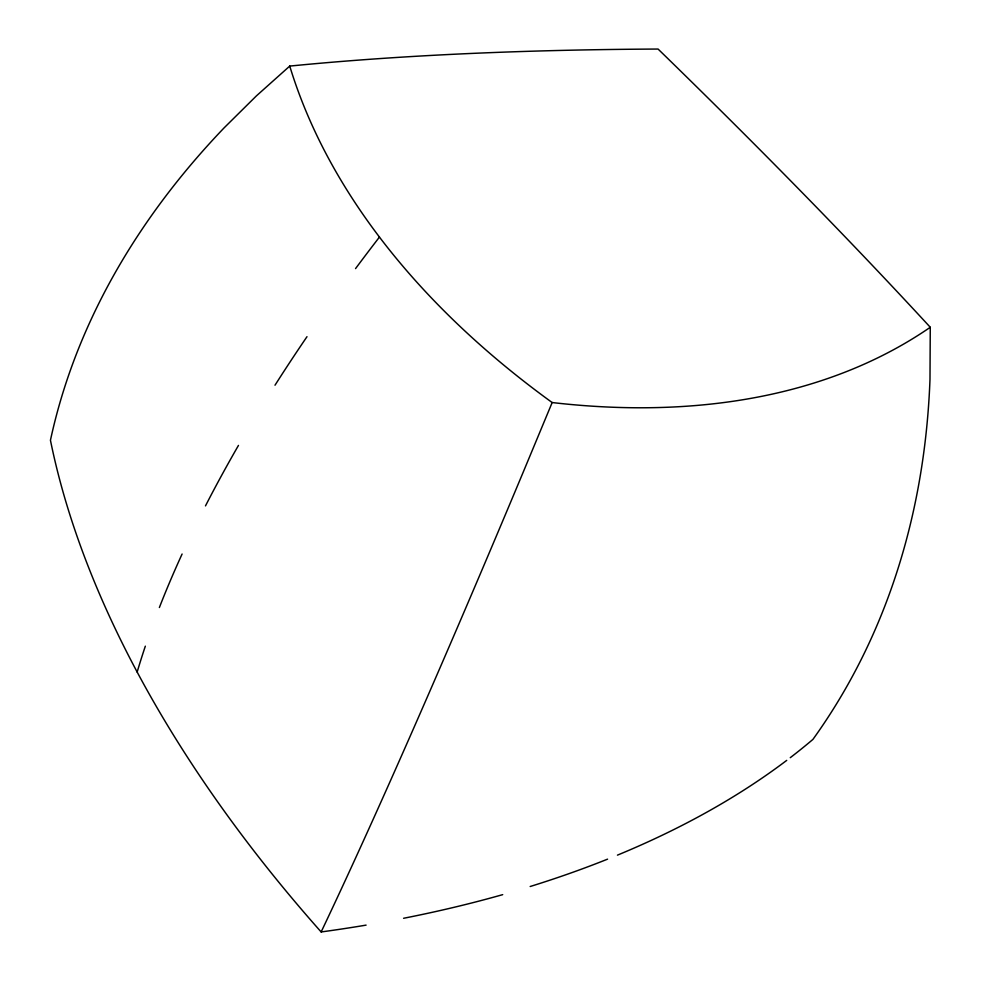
<?xml version="1.0" encoding="UTF-8"?>
<svg xmlns="http://www.w3.org/2000/svg" width="981" height="981" viewBox="0 0 981 981"><rect width="100%" height="100%" fill="white"/><g stroke="black" fill="none" stroke-linecap="round" stroke-linejoin="round"><path stroke-width="1.47" d="M790.269 757.675A1131.682 635.651 11.1 0 0 812.93 739.392A1240.462 847.192 39.2 0 0 929.988 379.291L930.27 327.274A1045.231 625.927 42.9 0 1 552.168 402.541L523.56 471.309A925.169 38.97 -68 0 1 321.143 931.95A1131.682 635.651 11.1 0 0 366.097 925.12M930.27 327.274A2701.515 393.602 37.7 0 0 658.067 49.05A2463.475 467.275 9.5 0 0 289.738 66.083L256.409 95.88L224.073 127.898A1165.342 785.83 0.2 0 0 50.448 440.261A1072.969 599.207 35 0 0 321.143 931.95M552.168 402.541A993.275 628.846 6.7 0 1 289.738 66.083M137.156 672.071A1084.667 417.011 -42.7 0 1 145.335 646.172M159.376 607.521A1084.667 417.011 -42.7 0 1 182.098 554.02M205.483 505.889A1084.667 417.011 -42.7 0 1 238.469 445.411M274.999 385.214A1084.667 417.011 -42.7 0 1 306.992 336.691M355.551 268.598A1084.667 417.011 -42.7 0 1 379.439 237.083M786.713 760.385A1131.682 635.651 11.1 0 1 617.441 855.138M607.57 859.148A1131.682 635.651 11.1 0 1 530.169 886.505M502.701 894.647A1131.682 635.651 11.1 0 1 403.596 918.277"/></g></svg>
